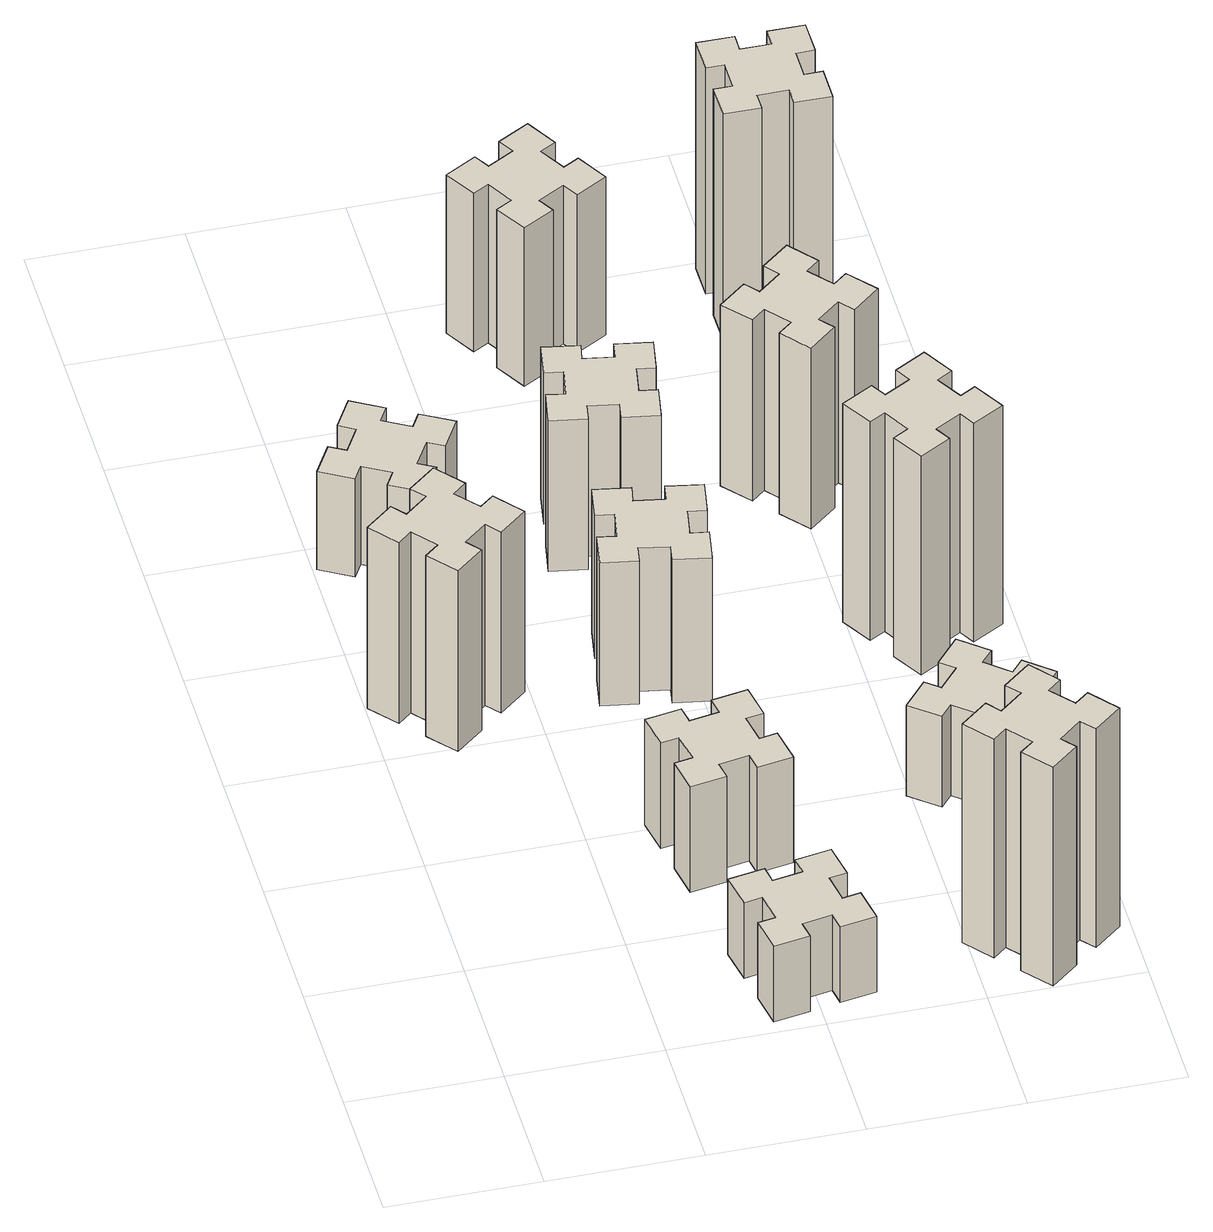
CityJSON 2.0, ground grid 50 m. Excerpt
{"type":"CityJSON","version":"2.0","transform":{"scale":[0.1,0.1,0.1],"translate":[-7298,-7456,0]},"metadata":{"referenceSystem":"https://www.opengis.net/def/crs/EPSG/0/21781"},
"CityObjects":{
"building1":{"type":"Building","attributes":{"class":"1000","function":"1000","usage":"1000","yearOfConstruction":2016,"roofType":"1000","measuredHeight":72,"storeysAboveGround":30,"storeysBelowGround":0},"geometry":[{"type":"Solid","lod":"1","boundaries":[[[[0,1,2,3,4,5,6,7,8,9,10,11,12,13,14,15,16,17,18,19]],[[17,16,20,21]],[[16,15,22,20]],[[15,14,23,22]],[[14,13,24,23]],[[13,12,25,24]],[[12,11,26,25]],[[11,10,27,26]],[[10,9,28,27]],[[9,8,29,28]],[[8,7,30,29]],[[7,6,31,30]],[[6,5,32,31]],[[5,4,33,32]],[[4,3,34,33]],[[3,2,35,34]],[[2,1,36,35]],[[1,0,37,36]],[[0,19,38,37]],[[19,18,39,38]],[[18,17,21,39]],[[24,25,26,27,28,29,30,31,32,33,34,35,36,37,38,39,21,20,22,23]]]]}]},
"building2":{"type":"Building","attributes":{"class":"1000","function":"1000","usage":"1000","yearOfConstruction":2016,"roofType":"1000","measuredHeight":39,"storeysAboveGround":30,"storeysBelowGround":0},"geometry":[{"type":"Solid","lod":"1","boundaries":[[[[40,41,42,43,44,45,46,47,48,49,50,51,52,53,54,55,56,57,58,59]],[[57,56,60,61]],[[56,55,62,60]],[[55,54,63,62]],[[54,53,64,63]],[[53,52,65,64]],[[52,51,66,65]],[[51,50,67,66]],[[50,49,68,67]],[[49,48,69,68]],[[48,47,70,69]],[[47,46,71,70]],[[46,45,72,71]],[[45,44,73,72]],[[44,43,74,73]],[[43,42,75,74]],[[42,41,76,75]],[[41,40,77,76]],[[40,59,78,77]],[[59,58,79,78]],[[58,57,61,79]],[[64,65,66,67,68,69,70,71,72,73,74,75,76,77,78,79,61,60,62,63]]]]}]},
"building3":{"type":"Building","attributes":{"class":"1000","function":"1000","usage":"1000","yearOfConstruction":2016,"roofType":"1000","measuredHeight":30,"storeysAboveGround":30,"storeysBelowGround":0},"geometry":[{"type":"Solid","lod":"1","boundaries":[[[[80,81,82,83,84,85,86,87,88,89,90,91,92,93,94,95,96,97,98,99]],[[97,96,100,101]],[[96,95,102,100]],[[95,94,103,102]],[[94,93,104,103]],[[93,92,105,104]],[[92,91,106,105]],[[91,90,107,106]],[[90,89,108,107]],[[89,88,109,108]],[[88,87,110,109]],[[87,86,111,110]],[[86,85,112,111]],[[85,84,113,112]],[[84,83,114,113]],[[83,82,115,114]],[[82,81,116,115]],[[81,80,117,116]],[[80,99,118,117]],[[99,98,119,118]],[[98,97,101,119]],[[104,105,106,107,108,109,110,111,112,113,114,115,116,117,118,119,101,100,102,103]]]]}]},
"building4":{"type":"Building","attributes":{"class":"1000","function":"1000","usage":"1000","yearOfConstruction":2016,"roofType":"1000","measuredHeight":42,"storeysAboveGround":30,"storeysBelowGround":0},"geometry":[{"type":"Solid","lod":"1","boundaries":[[[[120,121,122,123,124,125,126,127,128,129,130,131,132,133,134,135,136,137,138,139]],[[137,136,140,141]],[[136,135,142,140]],[[135,134,143,142]],[[134,133,144,143]],[[133,132,145,144]],[[132,131,146,145]],[[131,130,147,146]],[[130,129,148,147]],[[129,128,149,148]],[[128,127,150,149]],[[127,126,151,150]],[[126,125,152,151]],[[125,124,153,152]],[[124,123,154,153]],[[123,122,155,154]],[[122,121,156,155]],[[121,120,157,156]],[[120,139,158,157]],[[139,138,159,158]],[[138,137,141,159]],[[144,145,146,147,148,149,150,151,152,153,154,155,156,157,158,159,141,140,142,143]]]]}]},
"building5":{"type":"Building","attributes":{"class":"1000","function":"1000","usage":"1000","yearOfConstruction":2016,"roofType":"1000","measuredHeight":57,"storeysAboveGround":30,"storeysBelowGround":0},"geometry":[{"type":"Solid","lod":"1","boundaries":[[[[160,161,162,163,164,165,166,167,168,169,170,171,172,173,174,175,176,177,178,179]],[[177,176,180,181]],[[176,175,182,180]],[[175,174,183,182]],[[174,173,184,183]],[[173,172,185,184]],[[172,171,186,185]],[[171,170,187,186]],[[170,169,188,187]],[[169,168,189,188]],[[168,167,190,189]],[[167,166,191,190]],[[166,165,192,191]],[[165,164,193,192]],[[164,163,194,193]],[[163,162,195,194]],[[162,161,196,195]],[[161,160,197,196]],[[160,179,198,197]],[[179,178,199,198]],[[178,177,181,199]],[[184,185,186,187,188,189,190,191,192,193,194,195,196,197,198,199,181,180,182,183]]]]}]},
"building6":{"type":"Building","attributes":{"class":"1000","function":"1000","usage":"1000","yearOfConstruction":2016,"roofType":"1000","measuredHeight":60,"storeysAboveGround":30,"storeysBelowGround":0},"geometry":[{"type":"Solid","lod":"1","boundaries":[[[[200,201,202,203,204,205,206,207,208,209,210,211,212,213,214,215,216,217,218,219]],[[217,216,220,221]],[[216,215,222,220]],[[215,214,223,222]],[[214,213,224,223]],[[213,212,225,224]],[[212,211,226,225]],[[211,210,227,226]],[[210,209,228,227]],[[209,208,229,228]],[[208,207,230,229]],[[207,206,231,230]],[[206,205,232,231]],[[205,204,233,232]],[[204,203,234,233]],[[203,202,235,234]],[[202,201,236,235]],[[201,200,237,236]],[[200,219,238,237]],[[219,218,239,238]],[[218,217,221,239]],[[224,225,226,227,228,229,230,231,232,233,234,235,236,237,238,239,221,220,222,223]]]]}]},
"building7":{"type":"Building","attributes":{"class":"1000","function":"1000","usage":"1000","yearOfConstruction":2016,"roofType":"1000","measuredHeight":87,"storeysAboveGround":30,"storeysBelowGround":0},"geometry":[{"type":"Solid","lod":"1","boundaries":[[[[240,241,242,243,244,245,246,247,248,249,250,251,252,253,254,255,256,257,258,259]],[[257,256,260,261]],[[256,255,262,260]],[[255,254,263,262]],[[254,253,264,263]],[[253,252,265,264]],[[252,251,266,265]],[[251,250,267,266]],[[250,249,268,267]],[[249,248,269,268]],[[248,247,270,269]],[[247,246,271,270]],[[246,245,272,271]],[[245,244,273,272]],[[244,243,274,273]],[[243,242,275,274]],[[242,241,276,275]],[[241,240,277,276]],[[240,259,278,277]],[[259,258,279,278]],[[258,257,261,279]],[[264,265,266,267,268,269,270,271,272,273,274,275,276,277,278,279,261,260,262,263]]]]}]},
"building8":{"type":"Building","attributes":{"class":"1000","function":"1000","usage":"1000","yearOfConstruction":2016,"roofType":"1000","measuredHeight":63,"storeysAboveGround":30,"storeysBelowGround":0},"geometry":[{"type":"Solid","lod":"1","boundaries":[[[[280,281,282,283,284,285,286,287,288,289,290,291,292,293,294,295,296,297,298,299]],[[297,296,300,301]],[[296,295,302,300]],[[295,294,303,302]],[[294,293,304,303]],[[293,292,305,304]],[[292,291,306,305]],[[291,290,307,306]],[[290,289,308,307]],[[289,288,309,308]],[[288,287,310,309]],[[287,286,311,310]],[[286,285,312,311]],[[285,284,313,312]],[[284,283,314,313]],[[283,282,315,314]],[[282,281,316,315]],[[281,280,317,316]],[[280,299,318,317]],[[299,298,319,318]],[[298,297,301,319]],[[304,305,306,307,308,309,310,311,312,313,314,315,316,317,318,319,301,300,302,303]]]]}]},
"building9":{"type":"Building","attributes":{"class":"1000","function":"1000","usage":"1000","yearOfConstruction":2016,"roofType":"1000","measuredHeight":36,"storeysAboveGround":30,"storeysBelowGround":0},"geometry":[{"type":"Solid","lod":"1","boundaries":[[[[320,321,322,323,324,325,326,327,328,329,330,331,332,333,334,335,336,337,338,339]],[[337,336,340,341]],[[336,335,342,340]],[[335,334,343,342]],[[334,333,344,343]],[[333,332,345,344]],[[332,331,346,345]],[[331,330,347,346]],[[330,329,348,347]],[[329,328,349,348]],[[328,327,350,349]],[[327,326,351,350]],[[326,325,352,351]],[[325,324,353,352]],[[324,323,354,353]],[[323,322,355,354]],[[322,321,356,355]],[[321,320,357,356]],[[320,339,358,357]],[[339,338,359,358]],[[338,337,341,359]],[[344,345,346,347,348,349,350,351,352,353,354,355,356,357,358,359,341,340,342,343]]]]}]},
"building10":{"type":"Building","attributes":{"class":"1000","function":"1000","usage":"1000","yearOfConstruction":2016,"roofType":"1000","measuredHeight":87,"storeysAboveGround":30,"storeysBelowGround":0},"geometry":[{"type":"Solid","lod":"1","boundaries":[[[[360,361,362,363,364,365,366,367,368,369,370,371,372,373,374,375,376,377,378,379]],[[377,376,380,381]],[[376,375,382,380]],[[375,374,383,382]],[[374,373,384,383]],[[373,372,385,384]],[[372,371,386,385]],[[371,370,387,386]],[[370,369,388,387]],[[369,368,389,388]],[[368,367,390,389]],[[367,366,391,390]],[[366,365,392,391]],[[365,364,393,392]],[[364,363,394,393]],[[363,362,395,394]],[[362,361,396,395]],[[361,360,397,396]],[[360,379,398,397]],[[379,378,399,398]],[[378,377,381,399]],[[384,385,386,387,388,389,390,391,392,393,394,395,396,397,398,399,381,380,382,383]]]]}]},
"building11":{"type":"Building","attributes":{"class":"1000","function":"1000","usage":"1000","yearOfConstruction":2016,"roofType":"1000","measuredHeight":72,"storeysAboveGround":30,"storeysBelowGround":0},"geometry":[{"type":"Solid","lod":"1","boundaries":[[[[400,401,402,403,404,405,406,407,408,409,410,411,412,413,414,415,416,417,418,419]],[[417,416,420,421]],[[416,415,422,420]],[[415,414,423,422]],[[414,413,424,423]],[[413,412,425,424]],[[412,411,426,425]],[[411,410,427,426]],[[410,409,428,427]],[[409,408,429,428]],[[408,407,430,429]],[[407,406,431,430]],[[406,405,432,431]],[[405,404,433,432]],[[404,403,434,433]],[[403,402,435,434]],[[402,401,436,435]],[[401,400,437,436]],[[400,419,438,437]],[[419,418,439,438]],[[418,417,421,439]],[[424,425,426,427,428,429,430,431,432,433,434,435,436,437,438,439,421,420,422,423]]]]}]},
"building12":{"type":"Building","attributes":{"class":"1000","function":"1000","usage":"1000","yearOfConstruction":2016,"roofType":"1000","measuredHeight":90,"storeysAboveGround":30,"storeysBelowGround":0},"geometry":[{"type":"Solid","lod":"1","boundaries":[[[[440,441,442,443,444,445,446,447,448,449,450,451,452,453,454,455,456,457,458,459]],[[457,456,460,461]],[[456,455,462,460]],[[455,454,463,462]],[[454,453,464,463]],[[453,452,465,464]],[[452,451,466,465]],[[451,450,467,466]],[[450,449,468,467]],[[449,448,469,468]],[[448,447,470,469]],[[447,446,471,470]],[[446,445,472,471]],[[445,444,473,472]],[[444,443,474,473]],[[443,442,475,474]],[[442,441,476,475]],[[441,440,477,476]],[[440,459,478,477]],[[459,458,479,478]],[[458,457,461,479]],[[464,465,466,467,468,469,470,471,472,473,474,475,476,477,478,479,461,460,462,463]]]]}]}
},
"vertices":[
[362,1758,0],[297,1834,0],[343,1873,0],[266,1965,0],[174,1888,0],[213,1842,0],[136,1777,0],[98,1823,0],[6,1746,0],[83,1654,0],[129,1693,0],[193,1616,0],[147,1578,0],[224,1486,0],[316,1563,0],[278,1609,0],[354,1673,0],[393,1627,0],[485,1704,0],[408,1796,0],[354,1673,720],[393,1627,720],[278,1609,720],[316,1563,720],[224,1486,720],[147,1578,720],[193,1616,720],[129,1693,720],[83,1654,720],[6,1746,720],[98,1823,720],[136,1777,720],[213,1842,720],[174,1888,720],[266,1965,720],[343,1873,720],[297,1834,720],[362,1758,720],[408,1796,720],[485,1704,720],
[316,2367,0],[366,2454,0],[418,2424,0],[478,2528,0],[374,2588,0],[344,2536,0],[257,2586,0],[287,2638,0],[183,2698,0],[123,2594,0],[175,2564,0],[125,2477,0],[73,2507,0],[13,2403,0],[117,2343,0],[147,2395,0],[234,2345,0],[204,2293,0],[308,2233,0],[368,2337,0],[234,2345,390],[204,2293,390],[147,2395,390],[117,2343,390],[13,2403,390],[73,2507,390],[125,2477,390],[175,2564,390],[123,2594,390],[183,2698,390],[287,2638,390],[257,2586,390],[344,2536,390],[374,2588,390],[478,2528,390],[418,2424,390],[366,2454,390],[316,2367,390],[368,2337,390],[308,2233,390],
[955,128,0],[1054,146,0],[1064,87,0],[1182,107,0],[1161,226,0],[1102,215,0],[1085,314,0],[1144,324,0],[1123,442,0],[1005,421,0],[1015,362,0],[917,345,0],[907,404,0],[788,383,0],[809,265,0],[868,275,0],[886,177,0],[827,167,0],[847,48,0],[966,69,0],[886,177,300],[827,167,300],[868,275,300],[809,265,300],[788,383,300],[907,404,300],[917,345,300],[1015,362,300],[1005,421,300],[1123,442,300],[1144,324,300],[1085,314,300],[1102,215,300],[1161,226,300],[1182,107,300],[1064,87,300],[1054,146,300],[955,128,300],[966,69,300],[847,48,300],
[915,1002,0],[817,985,0],[807,1044,0],[688,1023,0],[709,905,0],[768,915,0],[786,817,0],[727,807,0],[747,688,0],[866,709,0],[855,768,0],[954,786,0],[964,727,0],[1082,747,0],[1061,866,0],[1002,855,0],[985,954,0],[1044,964,0],[1023,1082,0],[905,1061,0],[985,954,420],[1044,964,420],[1002,855,420],[1061,866,420],[1082,747,420],[964,727,420],[954,786,420],[855,768,420],[866,709,420],[747,688,420],[727,807,420],[786,817,420],[768,915,420],[709,905,420],[688,1023,420],[807,1044,420],[817,985,420],[915,1002,420],[905,1061,420],[1023,1082,420],
[817,1626,0],[915,1608,0],[905,1549,0],[1023,1528,0],[1044,1647,0],[985,1657,0],[1002,1755,0],[1061,1745,0],[1082,1863,0],[964,1884,0],[954,1825,0],[855,1842,0],[866,1901,0],[747,1922,0],[727,1804,0],[786,1794,0],[768,1695,0],[709,1706,0],[688,1587,0],[807,1567,0],[768,1695,570],[709,1706,570],[786,1794,570],[727,1804,570],[747,1922,570],[866,1901,570],[855,1842,570],[954,1825,570],[964,1884,570],[1082,1863,570],[1061,1745,570],[1002,1755,570],[985,1657,570],[1044,1647,570],[1023,1528,570],[905,1549,570],[915,1608,570],[817,1626,570],[807,1567,570],[688,1587,570],
[786,2434,0],[768,2335,0],[709,2346,0],[688,2227,0],[807,2207,0],[817,2266,0],[915,2248,0],[905,2189,0],[1023,2168,0],[1044,2287,0],[985,2297,0],[1002,2395,0],[1061,2385,0],[1082,2503,0],[964,2524,0],[954,2465,0],[855,2482,0],[866,2541,0],[747,2562,0],[727,2444,0],[855,2482,600],[866,2541,600],[954,2465,600],[964,2524,600],[1082,2503,600],[1061,2385,600],[1002,2395,600],[985,2297,600],[1044,2287,600],[1023,2168,600],[905,2189,600],[915,2248,600],[817,2266,600],[807,2207,600],[688,2227,600],[709,2346,600],[768,2335,600],[786,2434,600],[727,2444,600],[747,2562,600],
[1758,129,0],[1834,193,0],[1873,147,0],[1965,224,0],[1888,316,0],[1842,278,0],[1777,354,0],[1823,393,0],[1746,485,0],[1654,408,0],[1693,362,0],[1616,297,0],[1578,343,0],[1486,266,0],[1563,174,0],[1609,213,0],[1673,136,0],[1627,98,0],[1704,6,0],[1796,83,0],[1673,136,870],[1627,98,870],[1609,213,870],[1563,174,870],[1486,266,870],[1578,343,870],[1616,297,870],[1693,362,870],[1654,408,870],[1746,485,870],[1823,393,870],[1777,354,870],[1842,278,870],[1888,316,870],[1965,224,870],[1873,147,870],[1834,193,870],[1758,129,870],[1796,83,870],[1704,6,870],
[1006,3317,0],[956,3404,0],[1008,3434,0],[948,3538,0],[844,3478,0],[874,3426,0],[787,3376,0],[757,3428,0],[653,3368,0],[713,3264,0],[765,3294,0],[815,3207,0],[763,3177,0],[823,3073,0],[927,3133,0],[897,3185,0],[984,3235,0],[1014,3183,0],[1118,3243,0],[1058,3347,0],[984,3235,630],[1014,3183,630],[897,3185,630],[927,3133,630],[823,3073,630],[763,3177,630],[815,3207,630],[765,3294,630],[713,3264,630],[653,3368,630],[757,3428,630],[787,3376,630],[874,3426,630],[844,3478,630],[948,3538,630],[1008,3434,630],[956,3404,630],[1006,3317,630],[1058,3347,630],[1118,3243,630],
[1777,876,0],[1842,953,0],[1888,914,0],[1965,1006,0],[1873,1083,0],[1834,1037,0],[1758,1102,0],[1796,1148,0],[1704,1225,0],[1627,1133,0],[1673,1094,0],[1609,1018,0],[1563,1056,0],[1486,964,0],[1578,887,0],[1616,933,0],[1693,869,0],[1654,823,0],[1746,746,0],[1823,838,0],[1693,869,360],[1654,823,360],[1616,933,360],[1578,887,360],[1486,964,360],[1563,1056,360],[1609,1018,360],[1673,1094,360],[1627,1133,360],[1704,1225,360],[1796,1148,360],[1758,1102,360],[1834,1037,360],[1873,1083,360],[1965,1006,360],[1888,914,360],[1842,953,360],[1777,876,360],[1823,838,360],[1746,746,360],
[1846,1737,0],[1796,1824,0],[1848,1854,0],[1788,1958,0],[1684,1898,0],[1714,1846,0],[1627,1796,0],[1597,1848,0],[1493,1788,0],[1553,1684,0],[1605,1714,0],[1655,1627,0],[1603,1597,0],[1663,1493,0],[1767,1553,0],[1737,1605,0],[1824,1655,0],[1854,1603,0],[1958,1663,0],[1898,1767,0],[1824,1655,870],[1854,1603,870],[1737,1605,870],[1767,1553,870],[1663,1493,870],[1603,1597,870],[1655,1627,870],[1605,1714,870],[1553,1684,870],[1493,1788,870],[1597,1848,870],[1627,1796,870],[1714,1846,870],[1684,1898,870],[1788,1958,870],[1848,1854,870],[1796,1824,870],[1846,1737,870],[1898,1767,870],[1958,1663,870],
[1409,2433,0],[1473,2356,0],[1427,2318,0],[1504,2226,0],[1596,2303,0],[1558,2349,0],[1634,2413,0],[1673,2367,0],[1765,2444,0],[1688,2536,0],[1642,2498,0],[1577,2574,0],[1623,2613,0],[1546,2705,0],[1454,2628,0],[1493,2582,0],[1416,2517,0],[1378,2563,0],[1286,2486,0],[1363,2394,0],[1416,2517,720],[1378,2563,720],[1493,2582,720],[1454,2628,720],[1546,2705,720],[1623,2613,720],[1577,2574,720],[1642,2498,720],[1688,2536,720],[1765,2444,720],[1673,2367,720],[1634,2413,720],[1558,2349,720],[1596,2303,720],[1504,2226,720],[1427,2318,720],[1473,2356,720],[1409,2433,720],[1363,2394,720],[1286,2486,720],
[1575,3195,0],[1675,3195,0],[1675,3135,0],[1795,3135,0],[1795,3255,0],[1735,3255,0],[1735,3355,0],[1795,3355,0],[1795,3475,0],[1675,3475,0],[1675,3415,0],[1575,3415,0],[1575,3475,0],[1455,3475,0],[1455,3355,0],[1515,3355,0],[1515,3255,0],[1455,3255,0],[1455,3135,0],[1575,3135,0],[1515,3255,900],[1455,3255,900],[1515,3355,900],[1455,3355,900],[1455,3475,900],[1575,3475,900],[1575,3415,900],[1675,3415,900],[1675,3475,900],[1795,3475,900],[1795,3355,900],[1735,3355,900],[1735,3255,900],[1795,3255,900],[1795,3135,900],[1675,3135,900],[1675,3195,900],[1575,3195,900],[1575,3135,900],[1455,3135,900]
]}
